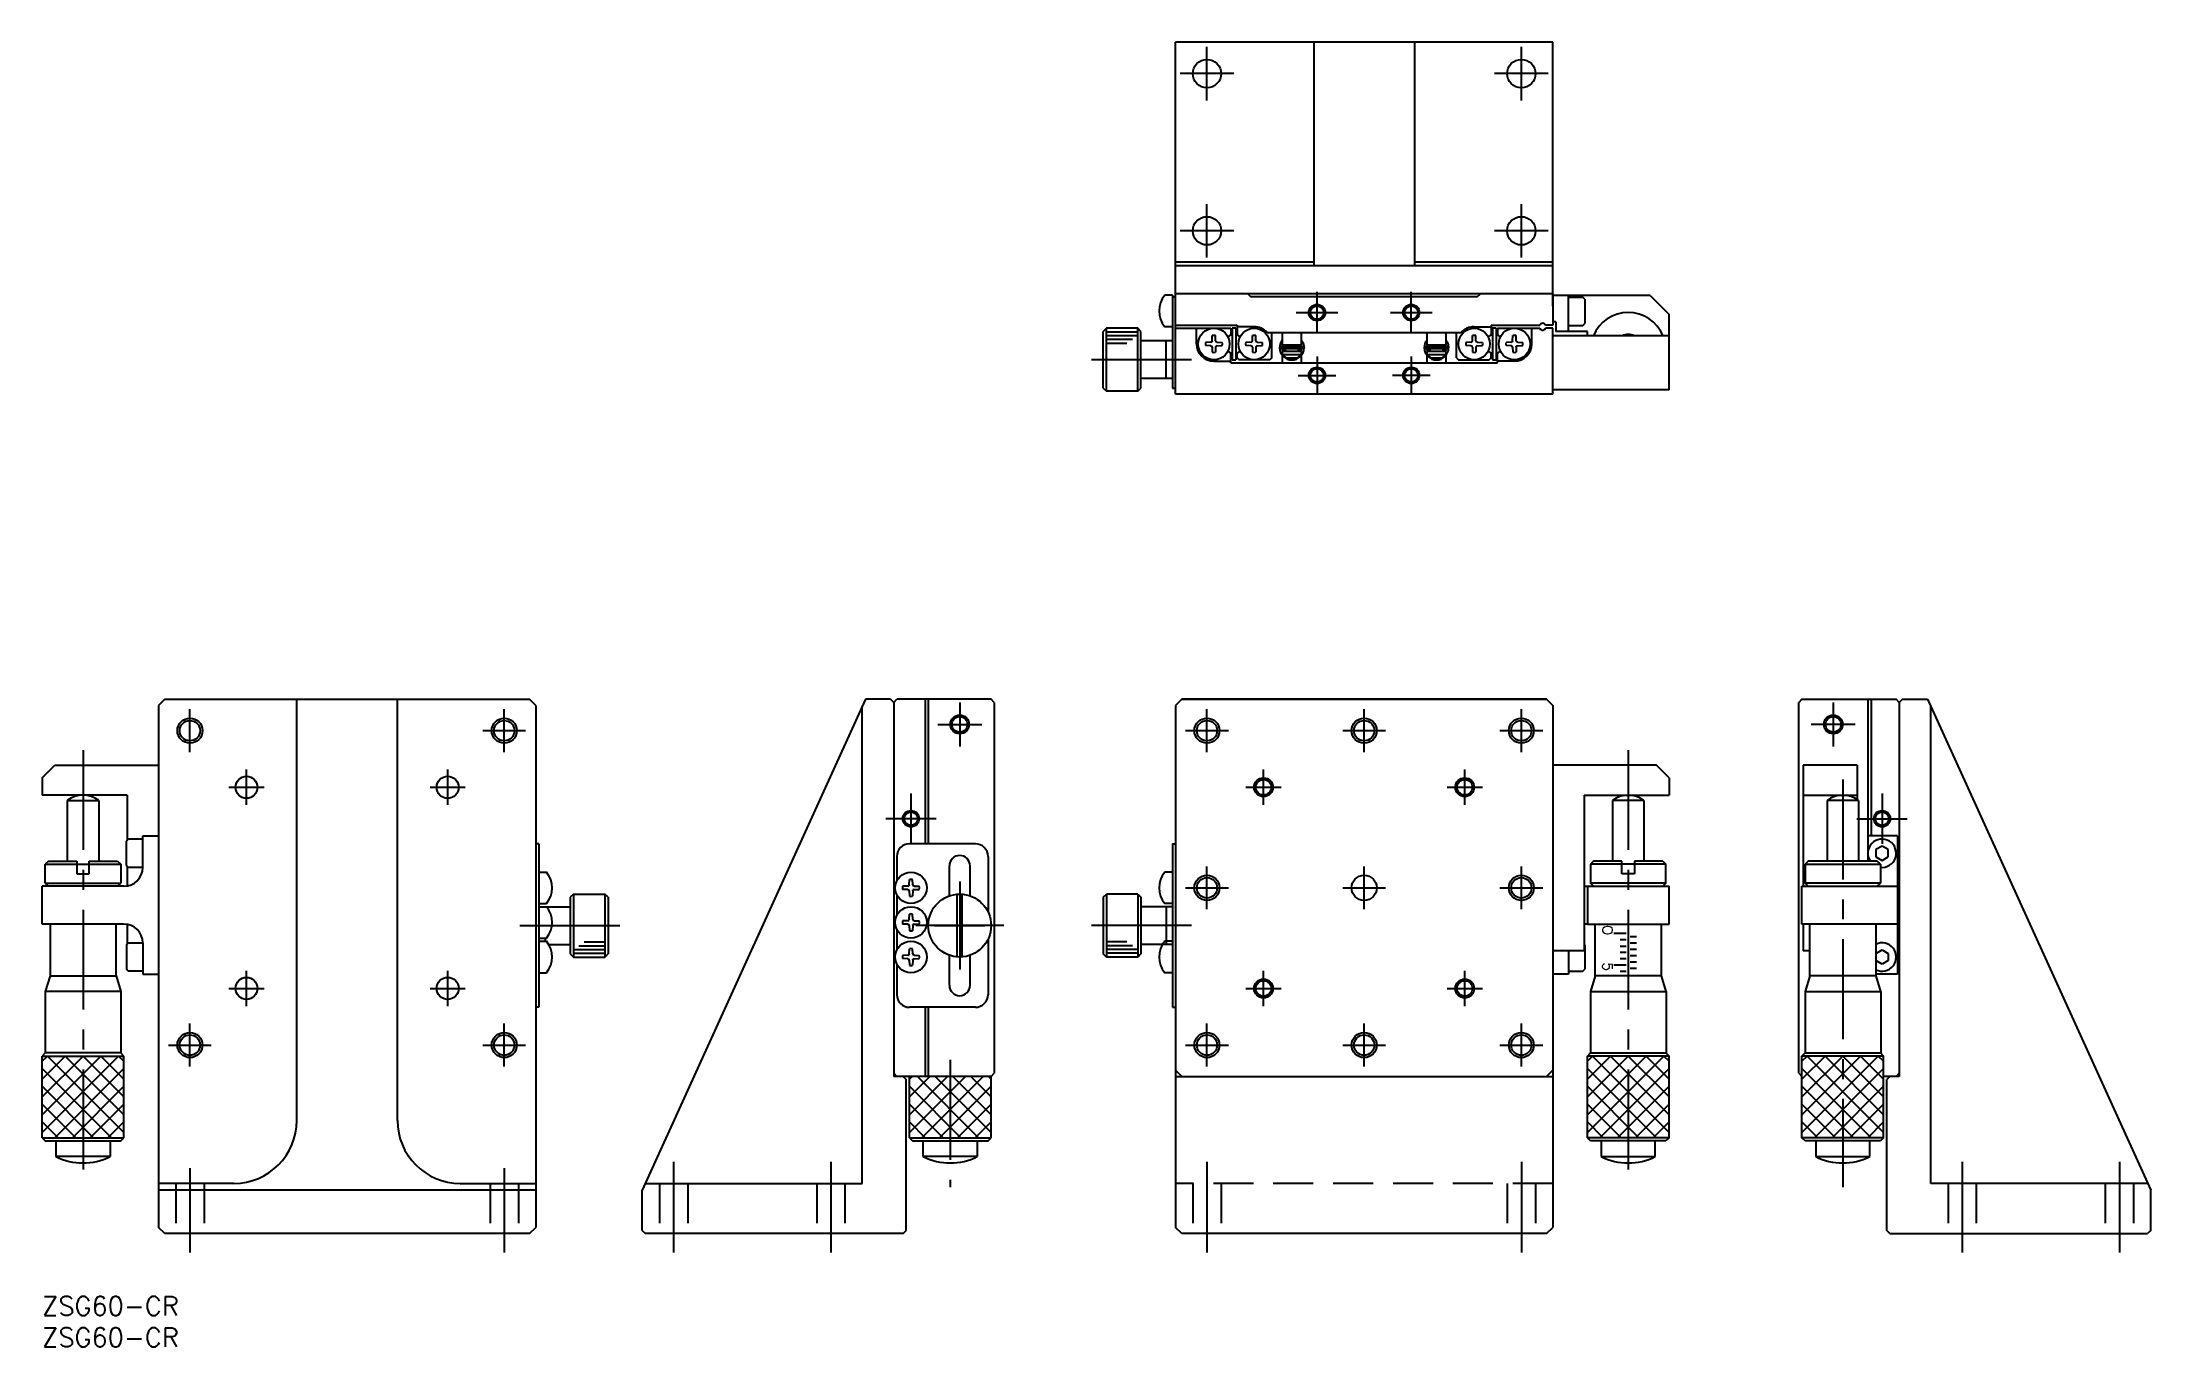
# Model space of a CAD drawing. Extents: x 0 to 335, y -8 to 200.
import ezdxf

# ---------------------------------------------------------------- set-up
doc = ezdxf.new("R2010")
doc.units = 0
doc.header["$LTSCALE"] = 0.5
doc.linetypes.add('CENTER', pattern=[50.8, 31.75, -6.35, 6.35, -6.35])
doc.linetypes.add('DASHED', pattern=[19.05, 12.7, -6.35])
for name, color, linetype in [('MSM_CENTER', 1, 'CENTER'), ('MSM_CONTINUOUS', 7, 'CONTINUOUS'), ('MSM_DASHED', 4, 'DASHED'), ('MSM_NARROW', 5, 'CONTINUOUS'), ('MSM_PART_NUMBER', 7, 'CONTINUOUS')]:
    doc.layers.add(name, color=color, linetype=linetype)
doc.styles.get("Standard").update_dxf_attribs({"font": 'txt.shx', "height": 3, "bigfont": 'bigfont.shx'})

# ---------------------------------------------------------------- blocks, each defined once
blk = doc.blocks.new('*U2')
at = {"layer": 'MSM_PART_NUMBER'}
blk.add_text('ZSG60-CR', height=3, dxfattribs=at).set_placement((0, -3))
blk = doc.blocks.new('*U3')
at = {"layer": 'MSM_PART_NUMBER'}
blk.add_text('ZSG60-CR', height=3, dxfattribs=at).set_placement((0, -8))

msp = doc.modelspace()

# ---------------------------------------------------------------- linework, layer by layer
at = {"layer": 'MSM_CENTER'}
for p, q in [((185.27, 190.25), (185.27, 198.75)), ((235.27, 190.25), (235.27, 198.75)), ((189.52, 194.5), (181.02, 194.5)), ((239.52, 194.5), (231.02, 194.5)), ((185.27, 165.25), (185.27, 173.75)), ((235.27, 165.25), (235.27, 173.75)), ((189.52, 169.5), (181.02, 169.5)), ((239.52, 169.5), (231.02, 169.5)), ((202.77, 153.2), (202.77, 159.8)), ((217.77, 153.2), (217.77, 159.8)), ((199.47, 156.5), (206.07, 156.5)), ((214.47, 156.5), (221.07, 156.5)), ((182.79, 149), (164.9, 149)), ((202.77, 149.5), (202.77, 143.5)), ((217.77, 149.5), (217.77, 143.5)), ((199.77, 146.5), (205.77, 146.5)), ((220.77, 146.5), (214.77, 146.5)), ((145.94, 94.5), (145.94, 87.5)), ((284.89, 94.5), (284.89, 87.5)), ((23.5, 86.6), (23.5, 93.4)), ((73.5, 86.6), (73.5, 93.4)), ((142.44, 91), (149.44, 91)), ((185.27, 86.6), (185.27, 93.4)), ((210.27, 86.6), (210.27, 93.4)), ((235.27, 86.6), (235.27, 93.4)), ((288.39, 91), (281.39, 91)), ((70.1, 90), (76.9, 90)), ((181.87, 90), (188.67, 90)), ((206.87, 90), (213.67, 90)), ((231.87, 90), (238.67, 90)), ((6.5, 86.9), (6.5, 17.42)), ((252.27, 86.9), (252.27, 17.42)), ((29.7, 81), (35.3, 81)), ((32.5, 78.2), (32.5, 83.8)), ((61.7, 81), (67.3, 81)), ((64.5, 78.2), (64.5, 83.8)), ((191.47, 81), (197.07, 81)), ((194.27, 78.2), (194.27, 83.8)), ((223.47, 81), (229.07, 81)), ((226.27, 78.2), (226.27, 83.8)), ((286.39, 82.22), (286.39, 17.42)), ((138.19, 80), (138.19, 72)), ((292.64, 80), (292.64, 72)), ((142.19, 76), (134.19, 76)), ((142.19, 76), (134.19, 76)), ((288.64, 76), (296.64, 76)), ((185.27, 61.6), (185.27, 68.4)), ((210.27, 61.6), (210.27, 68.4)), ((235.27, 61.6), (235.27, 68.4)), ((145.94, 66), (145.94, 52)), ((181.87, 65), (188.67, 65)), ((206.87, 65), (213.67, 65)), ((231.87, 65), (238.67, 65)), ((75.98, 59), (93.87, 59)), ((152.94, 59), (138.94, 59)), ((141.94, 59), (149.94, 59)), ((182.79, 59), (164.9, 59)), ((32.5, 46.2), (32.5, 51.8)), ((64.5, 46.2), (64.5, 51.8)), ((194.27, 46.2), (194.27, 51.8)), ((226.27, 46.2), (226.27, 51.8)), ((29.7, 49), (35.3, 49)), ((61.7, 49), (67.3, 49)), ((191.47, 49), (197.07, 49)), ((223.47, 49), (229.07, 49)), ((23.5, 36.6), (23.5, 43.4)), ((73.5, 36.6), (73.5, 43.4)), ((185.27, 36.6), (185.27, 43.4)), ((210.27, 36.6), (210.27, 43.4)), ((235.27, 36.6), (235.27, 43.4)), ((20.1, 40), (26.9, 40)), ((70.1, 40), (76.9, 40)), ((144.44, 37.63), (144.44, 17.42)), ((181.87, 40), (188.67, 40)), ((206.87, 40), (213.67, 40)), ((231.87, 40), (238.67, 40)), ((23.5, 20.39), (23.5, 7)), ((73.5, 20.39), (73.5, 7)), ((100.44, 21.4), (100.44, 7)), ((125.44, 21.4), (125.44, 7)), ((185.27, 21.4), (185.27, 7)), ((235.27, 21.4), (235.27, 7)), ((305.39, 21.4), (305.39, 7)), ((330.39, 21.4), (330.39, 7))]:
    msp.add_line(p, q, dxfattribs=at)
at = {"layer": 'MSM_CONTINUOUS'}
for p, q in [((180.27, 143.5), (180.27, 199.5)), ((240.27, 199.5), (180.27, 199.5)), ((202.27, 199.5), (202.27, 164)), ((218.27, 199.5), (218.27, 164)), ((240.27, 157.5), (240.27, 199.5)), ((202.27, 164.5), (180.27, 164.5)), ((240.27, 164.5), (218.27, 164.5)), ((180.27, 164), (240.27, 164)), ((179.77, 159.25), (178.55, 159.25)), ((179.77, 159.25), (179.77, 144.5)), ((179.77, 159), (180.27, 159)), ((240.27, 159.5), (180.27, 159.5)), ((191.77, 159.5), (192.27, 159)), ((228.27, 159), (192.27, 159)), ((228.27, 159), (228.77, 159.5)), ((240.27, 159.5), (240.27, 154.5)), ((255.77, 159.2), (240.27, 159.2)), ((242.77, 153.5), (242.77, 159.2)), ((242.77, 158.95), (245.07, 158.95)), ((245.37, 158.65), (245.07, 158.95)), ((245.37, 158.65), (245.37, 154.75)), ((255.77, 159.2), (258.77, 156.2)), ((180.27, 154.5), (190.07, 154.5)), ((190.07, 154.5), (190.07, 152.92)), ((230.47, 154.5), (230.47, 152.92)), ((230.47, 154.5), (238.21, 154.5)), ((240.27, 154.5), (239.13, 154.5)), ((240.77, 155), (240.27, 155)), ((240.77, 155), (240.77, 153.5)), ((242.77, 154.45), (245.07, 154.45)), ((245.07, 154.45), (245.37, 154.75)), ((258.77, 144.2), (258.77, 156.2)), ((169.27, 154), (168.77, 153.5)), ((168.77, 144.5), (168.77, 153.5)), ((169.27, 144), (169.27, 154)), ((174.27, 154), (169.27, 154)), ((174.27, 144), (174.27, 154)), ((174.77, 153.5), (174.27, 154)), ((174.77, 144.5), (174.77, 153.5)), ((179.77, 152), (174.77, 152)), ((179.77, 154.25), (178.55, 154.25)), ((178.77, 146), (178.77, 152)), ((180.27, 154), (189.07, 154)), ((183.62, 151.5), (183.62, 154)), ((185.89, 151.78), (185.04, 151.76)), ((185.89, 151.23), (185.04, 151.24)), ((185.89, 151.78), (186.02, 151.84)), ((185.89, 151.23), (186.02, 151.17)), ((186.09, 152), (186.02, 151.84)), ((186.09, 151), (186.02, 151.17)), ((186.09, 152), (186.11, 152.83)), ((186.09, 151), (186.11, 150.18)), ((186.64, 152), (186.63, 152.83)), ((186.64, 151), (186.63, 150.18)), ((186.64, 152), (186.72, 151.84)), ((186.64, 151), (186.72, 151.17)), ((186.85, 151.78), (186.72, 151.84)), ((186.85, 151.23), (186.72, 151.17)), ((186.85, 151.78), (187.69, 151.76)), ((186.85, 151.23), (187.69, 151.24)), ((189.07, 154), (189.07, 152.92)), ((189.87, 154), (189.27, 154)), ((189.27, 154), (189.27, 149)), ((189.87, 154), (189.87, 149)), ((192.77, 154.25), (190.07, 154.25)), ((192.29, 151.78), (191.44, 151.76)), ((192.29, 151.23), (191.44, 151.24)), ((192.29, 151.78), (192.42, 151.84)), ((192.29, 151.23), (192.42, 151.17)), ((192.49, 152), (192.42, 151.84)), ((192.49, 151), (192.42, 151.17)), ((192.49, 152), (192.51, 152.83)), ((192.49, 151), (192.51, 150.18)), ((193.04, 152), (193.03, 152.83)), ((193.04, 151), (193.03, 150.18)), ((193.04, 152), (193.12, 151.84)), ((193.04, 151), (193.12, 151.17)), ((193.25, 151.78), (193.12, 151.84)), ((193.25, 151.23), (193.12, 151.17)), ((193.25, 151.78), (194.09, 151.76)), ((193.25, 151.23), (194.09, 151.24)), ((225.69, 153.3), (194.85, 153.3)), ((195.57, 149.3), (195.57, 153.3)), ((196.96, 151.63), (196.99, 151.7)), ((196.96, 151.61), (196.96, 151.63)), ((196.98, 151.67), (196.98, 151.67)), ((196.98, 151.67), (196.98, 151.67)), ((196.98, 151.67), (196.98, 151.67)), ((196.98, 151.66), (196.98, 151.67)), ((197.02, 151.1), (200.52, 151.1)), ((197.27, 151.32), (197.22, 151.1)), ((197.27, 151.3), (197.27, 153.3)), ((200.27, 151.3), (197.27, 151.3)), ((197.33, 151.3), (197.33, 151.29)), ((197.33, 151.29), (197.34, 151.28)), ((197.34, 151.28), (197.35, 151.27)), ((197.35, 151.27), (197.35, 151.25)), ((197.35, 151.25), (197.36, 151.24)), ((197.36, 151.24), (197.37, 151.23)), ((197.37, 151.23), (197.38, 151.22)), ((197.38, 151.22), (197.39, 151.2)), ((197.39, 151.2), (197.4, 151.19)), ((197.4, 151.19), (197.41, 151.18)), ((197.41, 151.18), (197.42, 151.17)), ((197.42, 151.17), (197.43, 151.16)), ((197.43, 151.16), (197.44, 151.15)), ((197.44, 151.15), (197.46, 151.15)), ((197.46, 151.15), (197.47, 151.14)), ((197.47, 151.14), (197.48, 151.13)), ((197.48, 151.13), (197.5, 151.12)), ((197.5, 151.12), (197.51, 151.12)), ((197.51, 151.12), (197.52, 151.11)), ((197.52, 151.11), (197.54, 151.11)), ((197.54, 151.11), (197.55, 151.11)), ((197.55, 151.11), (197.57, 151.1)), ((197.57, 151.1), (197.58, 151.1)), ((197.58, 151.1), (197.6, 151.1)), ((197.6, 151.1), (197.61, 151.1)), ((197.61, 151.1), (197.62, 151.1)), ((197.77, 151.1), (197.77, 151.3)), ((199.77, 151.3), (199.77, 151.1)), ((199.92, 151.1), (199.93, 151.1)), ((199.93, 151.1), (199.95, 151.1)), ((199.95, 151.1), (199.96, 151.1)), ((199.96, 151.1), (199.98, 151.1)), ((199.98, 151.1), (199.99, 151.11)), ((199.99, 151.11), (200, 151.11)), ((200, 151.11), (200.02, 151.12)), ((200.02, 151.12), (200.03, 151.12)), ((200.03, 151.12), (200.05, 151.13)), ((200.05, 151.13), (200.06, 151.13)), ((200.06, 151.13), (200.07, 151.14)), ((200.07, 151.14), (200.09, 151.15)), ((200.09, 151.15), (200.1, 151.16)), ((200.1, 151.16), (200.11, 151.17)), ((200.11, 151.17), (200.12, 151.18)), ((200.12, 151.18), (200.13, 151.19)), ((200.13, 151.19), (200.14, 151.2)), ((200.14, 151.2), (200.15, 151.21)), ((200.15, 151.21), (200.16, 151.22)), ((200.16, 151.22), (200.17, 151.23)), ((200.17, 151.23), (200.18, 151.25)), ((200.18, 151.25), (200.19, 151.26)), ((200.19, 151.27), (200.2, 151.29)), ((200.19, 151.26), (200.19, 151.27)), ((200.2, 151.29), (200.2, 151.3)), ((200.2, 151.3), (200.21, 151.3)), ((200.27, 153.3), (200.27, 151.3)), ((200.27, 152.14), (200.56, 151.67)), ((200.55, 151.68), (200.27, 151.58)), ((200.28, 151.57), (200.27, 151.57)), ((200.29, 151.58), (200.28, 151.57)), ((200.3, 151.59), (200.29, 151.58)), ((200.32, 151.59), (200.3, 151.59)), ((200.33, 151.6), (200.32, 151.59)), ((200.35, 151.61), (200.33, 151.6)), ((200.36, 151.61), (200.35, 151.61)), ((200.37, 151.62), (200.36, 151.61)), ((200.39, 151.62), (200.37, 151.62)), ((200.4, 151.63), (200.39, 151.62)), ((200.42, 151.64), (200.4, 151.63)), ((200.43, 151.64), (200.42, 151.64)), ((200.44, 151.65), (200.43, 151.64)), ((200.46, 151.65), (200.44, 151.65)), ((200.47, 151.65), (200.46, 151.65)), ((200.48, 151.66), (200.47, 151.65)), ((200.49, 151.66), (200.48, 151.66)), ((200.5, 151.66), (200.49, 151.66)), ((200.51, 151.67), (200.5, 151.66)), ((200.52, 151.67), (200.51, 151.67)), ((200.53, 151.67), (200.52, 151.67)), ((200.54, 151.67), (200.53, 151.67)), ((200.54, 151.7), (200.55, 151.68)), ((200.55, 151.67), (200.54, 151.67)), ((200.54, 151.67), (200.54, 151.67)), ((200.55, 151.1), (200.54, 151.1)), ((200.56, 151.67), (200.55, 151.67)), ((200.55, 151.67), (200.55, 151.67)), ((200.55, 151.67), (200.55, 151.67)), ((200.56, 151.14), (200.55, 151.1)), ((200.56, 151.67), (200.56, 151.67)), ((200.56, 151.67), (200.57, 151.64)), ((200.57, 151.17), (200.56, 151.14)), ((200.57, 151.64), (200.58, 151.61)), ((200.58, 151.2), (200.57, 151.17)), ((200.58, 151.62), (200.71, 150.93)), ((200.58, 151.61), (200.59, 151.57)), ((200.59, 151.23), (200.58, 151.2)), ((200.59, 151.57), (200.6, 151.54)), ((200.6, 151.27), (200.59, 151.23)), ((200.6, 151.54), (200.6, 151.51)), ((200.6, 151.51), (200.61, 151.47)), ((200.61, 151.33), (200.6, 151.3)), ((200.6, 151.3), (200.6, 151.27)), ((200.61, 151.47), (200.61, 151.44)), ((200.61, 151.44), (200.61, 151.4)), ((200.61, 151.4), (200.61, 151.37)), ((200.61, 151.37), (200.61, 151.33)), ((219.96, 151.63), (219.99, 151.69)), ((219.96, 151.61), (219.96, 151.63)), ((219.98, 151.67), (219.98, 151.67)), ((219.98, 151.67), (219.98, 151.67)), ((219.98, 151.67), (219.98, 151.67)), ((219.98, 151.66), (219.98, 151.67)), ((220.02, 151.1), (223.52, 151.1)), ((220.27, 151.32), (220.22, 151.1)), ((220.27, 151.3), (220.27, 153.3)), ((223.27, 151.3), (220.27, 151.3)), ((220.33, 151.3), (220.33, 151.29)), ((220.33, 151.29), (220.34, 151.28)), ((220.34, 151.28), (220.35, 151.27)), ((220.35, 151.27), (220.35, 151.25)), ((220.35, 151.25), (220.36, 151.24)), ((220.36, 151.24), (220.37, 151.23)), ((220.37, 151.23), (220.38, 151.22)), ((220.38, 151.22), (220.39, 151.2)), ((220.39, 151.2), (220.4, 151.19)), ((220.4, 151.19), (220.41, 151.18)), ((220.41, 151.18), (220.42, 151.17)), ((220.42, 151.17), (220.43, 151.16)), ((220.43, 151.16), (220.44, 151.15)), ((220.44, 151.15), (220.46, 151.15)), ((220.46, 151.15), (220.47, 151.14)), ((220.47, 151.14), (220.48, 151.13)), ((220.48, 151.13), (220.5, 151.12)), ((220.5, 151.12), (220.51, 151.12)), ((220.51, 151.12), (220.52, 151.11)), ((220.52, 151.11), (220.54, 151.11)), ((220.54, 151.11), (220.55, 151.11)), ((220.55, 151.11), (220.57, 151.1)), ((220.57, 151.1), (220.58, 151.1)), ((220.58, 151.1), (220.6, 151.1)), ((220.6, 151.1), (220.61, 151.1)), ((220.61, 151.1), (220.62, 151.1)), ((220.77, 151.1), (220.77, 151.3)), ((222.77, 151.3), (222.77, 151.1)), ((222.92, 151.1), (222.93, 151.1)), ((222.93, 151.1), (222.95, 151.1)), ((222.95, 151.1), (222.96, 151.1)), ((222.96, 151.1), (222.98, 151.1)), ((222.98, 151.1), (222.99, 151.11)), ((222.99, 151.11), (223, 151.11)), ((223, 151.11), (223.02, 151.12)), ((223.02, 151.12), (223.03, 151.12)), ((223.03, 151.12), (223.05, 151.13)), ((223.05, 151.13), (223.06, 151.13)), ((223.06, 151.13), (223.07, 151.14)), ((223.07, 151.14), (223.09, 151.15)), ((223.09, 151.15), (223.1, 151.16)), ((223.1, 151.16), (223.11, 151.17)), ((223.11, 151.17), (223.12, 151.18)), ((223.12, 151.18), (223.13, 151.19)), ((223.13, 151.19), (223.14, 151.2)), ((223.14, 151.2), (223.15, 151.21)), ((223.15, 151.21), (223.16, 151.22)), ((223.16, 151.22), (223.17, 151.23)), ((223.17, 151.23), (223.18, 151.25)), ((223.18, 151.25), (223.19, 151.26)), ((223.19, 151.27), (223.2, 151.29)), ((223.19, 151.26), (223.19, 151.27)), ((223.2, 151.29), (223.2, 151.3)), ((223.2, 151.3), (223.21, 151.3)), ((223.27, 153.3), (223.27, 151.3)), ((223.27, 152.14), (223.56, 151.67)), ((223.55, 151.68), (223.27, 151.58)), ((223.28, 151.57), (223.27, 151.57)), ((223.29, 151.58), (223.28, 151.57)), ((223.3, 151.59), (223.29, 151.58)), ((223.32, 151.59), (223.3, 151.59)), ((223.33, 151.6), (223.32, 151.59)), ((223.35, 151.61), (223.33, 151.6)), ((223.36, 151.61), (223.35, 151.61)), ((223.37, 151.62), (223.36, 151.61)), ((223.39, 151.62), (223.37, 151.62)), ((223.4, 151.63), (223.39, 151.62)), ((223.42, 151.64), (223.4, 151.63)), ((223.43, 151.64), (223.42, 151.64)), ((223.44, 151.65), (223.43, 151.64)), ((223.46, 151.65), (223.44, 151.65)), ((223.47, 151.65), (223.46, 151.65)), ((223.48, 151.66), (223.47, 151.65)), ((223.49, 151.66), (223.48, 151.66)), ((223.5, 151.66), (223.49, 151.66)), ((223.51, 151.67), (223.5, 151.66)), ((223.52, 151.67), (223.51, 151.67)), ((223.53, 151.67), (223.52, 151.67)), ((223.54, 151.67), (223.53, 151.67)), ((223.55, 151.67), (223.54, 151.67)), ((223.54, 151.67), (223.54, 151.67)), ((223.55, 151.1), (223.54, 151.1)), ((223.55, 151.68), (223.55, 151.68)), ((223.56, 151.67), (223.55, 151.67)), ((223.55, 151.67), (223.55, 151.67)), ((223.55, 151.67), (223.55, 151.67)), ((223.56, 151.14), (223.55, 151.1)), ((223.56, 151.67), (223.56, 151.67)), ((223.56, 151.67), (223.57, 151.64)), ((223.57, 151.17), (223.56, 151.14)), ((223.57, 151.64), (223.58, 151.61)), ((223.58, 151.2), (223.57, 151.17)), ((223.58, 151.62), (223.71, 150.93)), ((223.58, 151.61), (223.59, 151.57)), ((223.59, 151.23), (223.58, 151.2)), ((223.59, 151.57), (223.6, 151.54)), ((223.6, 151.27), (223.59, 151.23)), ((223.6, 151.54), (223.6, 151.51)), ((223.6, 151.51), (223.61, 151.47)), ((223.61, 151.33), (223.6, 151.3)), ((223.6, 151.3), (223.6, 151.27)), ((223.61, 151.47), (223.61, 151.44)), ((223.61, 151.44), (223.61, 151.4)), ((223.61, 151.4), (223.61, 151.37)), ((223.61, 151.37), (223.61, 151.33)), ((224.97, 149.3), (224.97, 153.3)), ((227.29, 151.78), (226.44, 151.76)), ((227.29, 151.23), (226.44, 151.24)), ((227.29, 151.78), (227.42, 151.84)), ((227.29, 151.23), (227.42, 151.17)), ((227.49, 152), (227.42, 151.84)), ((227.49, 151), (227.42, 151.17)), ((227.49, 152), (227.51, 152.83)), ((227.49, 151), (227.51, 150.18)), ((227.77, 154.25), (230.47, 154.25)), ((228.04, 152), (228.03, 152.83)), ((228.04, 151), (228.03, 150.18)), ((228.04, 152), (228.12, 151.84)), ((228.04, 151), (228.12, 151.17)), ((228.25, 151.78), (228.12, 151.84)), ((228.25, 151.23), (228.12, 151.17)), ((228.25, 151.78), (229.09, 151.76)), ((228.25, 151.23), (229.09, 151.24)), ((231.27, 154), (230.67, 154)), ((230.67, 154), (230.67, 149)), ((231.27, 154), (231.27, 149)), ((231.47, 154), (231.47, 152.92)), ((231.47, 154), (238.21, 154)), ((233.69, 151.78), (232.84, 151.76)), ((233.69, 151.23), (232.84, 151.24)), ((233.69, 151.78), (233.82, 151.84)), ((233.69, 151.23), (233.82, 151.17)), ((233.89, 152), (233.82, 151.84)), ((233.89, 151), (233.82, 151.17)), ((233.89, 152), (233.91, 152.83)), ((233.89, 151), (233.91, 150.18)), ((234.44, 152), (234.43, 152.83)), ((234.44, 151), (234.43, 150.18)), ((234.44, 152), (234.52, 151.84)), ((234.44, 151), (234.52, 151.17)), ((234.65, 151.78), (234.52, 151.84)), ((234.65, 151.23), (234.52, 151.17)), ((234.65, 151.78), (235.49, 151.76)), ((234.65, 151.23), (235.49, 151.24)), ((236.92, 151.5), (236.92, 154)), ((240.27, 154), (239.13, 154)), ((240.27, 143.5), (240.27, 154)), ((258.77, 152.8), (240.27, 152.8)), ((245.77, 153.5), (240.77, 153.5)), ((245.77, 152.8), (245.77, 153.5)), ((186.37, 148.75), (189.07, 148.75)), ((189.07, 148.5), (189.07, 150.09)), ((189.07, 148.5), (231.47, 148.5)), ((189.27, 149), (189.87, 149)), ((190.07, 149.3), (190.07, 150.09)), ((190.07, 149.3), (190.37, 149)), ((195.27, 149), (190.37, 149)), ((195.57, 149.3), (195.27, 149)), ((200.52, 150.71), (197.02, 150.71)), ((197.22, 150.71), (197.33, 150.3)), ((197.27, 150.5), (197.77, 150.5)), ((197.27, 150.49), (197.27, 150.5)), ((197.27, 149.8), (197.27, 150.3)), ((200.27, 150.3), (197.27, 150.3)), ((200.27, 149.8), (197.27, 149.8)), ((197.27, 148.5), (197.27, 149.67)), ((197.33, 149.8), (197.85, 149.3)), ((197.77, 150.3), (197.77, 150.71)), ((197.85, 149.3), (199.69, 149.3)), ((199.69, 149.3), (200.22, 149.8)), ((199.77, 150.71), (199.77, 150.3)), ((199.77, 150.5), (200.27, 150.5)), ((200.2, 150.3), (200.31, 150.71)), ((200.27, 150.5), (200.27, 150.49)), ((200.27, 150.3), (200.27, 149.8)), ((200.27, 149.67), (200.27, 148.5)), ((223.52, 150.71), (220.02, 150.71)), ((220.22, 150.71), (220.33, 150.3)), ((220.27, 150.5), (220.77, 150.5)), ((220.27, 150.49), (220.27, 150.5)), ((220.27, 149.8), (220.27, 150.3)), ((223.27, 150.3), (220.27, 150.3)), ((223.27, 149.8), (220.27, 149.8)), ((220.27, 148.5), (220.27, 149.67)), ((220.33, 149.8), (220.85, 149.3)), ((220.77, 150.3), (220.77, 150.71)), ((220.85, 149.3), (222.69, 149.3)), ((222.69, 149.3), (223.22, 149.8)), ((222.77, 150.71), (222.77, 150.3)), ((222.77, 150.5), (223.27, 150.5)), ((223.2, 150.3), (223.31, 150.71)), ((223.27, 150.5), (223.27, 150.49)), ((223.27, 150.3), (223.27, 149.8)), ((223.27, 149.67), (223.27, 148.5)), ((224.97, 149.3), (225.27, 149)), ((225.27, 149), (230.17, 149)), ((230.47, 149.3), (230.17, 149)), ((230.47, 149.3), (230.47, 150.09)), ((230.67, 149), (231.27, 149)), ((231.47, 148.5), (231.47, 150.09)), ((234.17, 148.75), (231.47, 148.75)), ((168.77, 144.5), (169.27, 144)), ((174.27, 144), (174.77, 144.5)), ((179.77, 146), (174.77, 146)), ((179.77, 144.5), (180.27, 144.5)), ((174.27, 144), (169.27, 144)), ((240.27, 143.5), (180.27, 143.5)), ((258.77, 144.2), (240.27, 144.2)), ((19.5, 95), (18.5, 94)), ((18.5, 94), (18.5, 11)), ((19.5, 95), (77.5, 95)), ((40.5, 28), (40.5, 95)), ((56.5, 28), (56.5, 95)), ((78.5, 94), (77.5, 95)), ((78.5, 94), (78.5, 11)), ((130.94, 95), (95.44, 16.9)), ((134.94, 95), (130.94, 95)), ((134.94, 95), (135.44, 94.5)), ((135.44, 94.5), (135.94, 95)), ((135.44, 94.5), (135.44, 35)), ((150.94, 95), (135.94, 95)), ((140.44, 95), (140.44, 72)), ((140.94, 95), (140.94, 72)), ((151.44, 94.5), (150.94, 95)), ((151.44, 94.5), (151.44, 35.5)), ((181.27, 95), (180.27, 94)), ((181.27, 95), (180.27, 94)), ((180.27, 94), (180.27, 36)), ((180.27, 94), (180.27, 11)), ((239.27, 95), (181.27, 95)), ((181.27, 95), (239.27, 95)), ((239.27, 95), (240.27, 94)), ((240.27, 94), (239.27, 95)), ((240.27, 94), (240.27, 11)), ((279.89, 95), (279.39, 94.5)), ((279.39, 35.5), (279.39, 94.5)), ((279.89, 95), (294.89, 95)), ((290.39, 95), (290.39, 69.25)), ((290.89, 95), (290.89, 73.25)), ((295.39, 94.5), (294.89, 95)), ((295.39, 94.5), (294.89, 95)), ((295.89, 95), (295.39, 94.5)), ((295.39, 94.5), (295.39, 35)), ((295.89, 95), (299.89, 95)), ((299.89, 95), (335.39, 16.9)), ((130.44, 18), (130.44, 93.9)), ((300.39, 18), (300.39, 93.9)), ((0, 82.5), (2, 84.5)), ((2, 84.5), (18.5, 84.5)), ((256.77, 84.5), (240.27, 84.5)), ((258.77, 82.5), (256.77, 84.5)), ((280.09, 84.5), (280.09, 65.25)), ((288.69, 84.5), (280.09, 84.5)), ((288.69, 84.5), (288.69, 79.02)), ((0, 82.5), (0, 79.75)), ((258.77, 82.5), (258.77, 79.75)), ((13.5, 79.75), (0, 79.75)), ((4, 78.87), (9, 78.87)), ((4, 78.87), (4, 69.25)), ((9, 78.87), (9, 69.25)), ((13.5, 79.75), (13.5, 72.55)), ((245.27, 79.75), (245.27, 55)), ((245.27, 79.75), (258.77, 79.75)), ((254.77, 78.87), (249.77, 78.87)), ((249.77, 78.87), (249.77, 69.25)), ((254.77, 78.87), (254.77, 69.25)), ((280.09, 79.75), (288.69, 79.75)), ((288.89, 78.87), (283.89, 78.87)), ((283.89, 78.87), (283.89, 69.25)), ((288.89, 78.87), (288.89, 69.25)), ((13.7, 72.75), (13.4, 72.45)), ((13.4, 68.55), (13.4, 72.45)), ((16, 72.75), (13.7, 72.75)), ((16, 68.25), (16, 73.25)), ((16, 73.25), (18.5, 73.25)), ((79, 72), (78.5, 72)), ((79, 72), (79, 46)), ((148.44, 72), (137.94, 72)), ((179.77, 72), (179.77, 46)), ((179.77, 72), (180.27, 72)), ((295.09, 73.25), (290.39, 73.25)), ((292.64, 71.65), (291.64, 71.08)), ((291.64, 71.08), (291.64, 69.92)), ((293.64, 71.08), (292.64, 71.65)), ((293.64, 69.92), (293.64, 71.08)), ((295.09, 73.25), (295.09, 51.25)), ((1, 69.25), (0.5, 68.75)), ((0.5, 68.75), (12.5, 68.75)), ((0.5, 65.75), (0.5, 68.75)), ((1, 69.25), (5.5, 69.25)), ((5.5, 69.25), (5.5, 67.25)), ((5.5, 67.25), (7.5, 67.25)), ((7.5, 69.25), (12, 69.25)), ((7.5, 67.25), (7.5, 69.25)), ((12, 69.25), (12.5, 68.75)), ((12.5, 68.75), (12.5, 65.75)), ((13.4, 68.55), (13.7, 68.25)), ((13.5, 68.45), (13.5, 65.29)), ((16, 68.25), (13.7, 68.25)), ((79, 67.5), (80.22, 67.5)), ((135.94, 70), (135.94, 66.09)), ((144.29, 63.65), (144.29, 68.5)), ((147.59, 63.79), (147.59, 68.5)), ((150.44, 70), (150.44, 61.18)), ((179.77, 67.5), (178.55, 67.5)), ((246.77, 69.25), (246.27, 68.75)), ((258.27, 68.75), (246.27, 68.75)), ((246.27, 68.75), (246.27, 65.75)), ((251.27, 69.25), (246.77, 69.25)), ((251.27, 67.25), (251.27, 69.25)), ((253.27, 67.25), (251.27, 67.25)), ((257.77, 69.25), (253.27, 69.25)), ((253.27, 69.25), (253.27, 67.25)), ((257.77, 69.25), (258.27, 68.75)), ((258.27, 65.75), (258.27, 68.75)), ((280.89, 69.25), (280.39, 68.75)), ((280.39, 68.75), (292.39, 68.75)), ((280.39, 68.75), (280.39, 65.75)), ((291.89, 69.25), (280.89, 69.25)), ((291.64, 69.92), (292.64, 69.35)), ((292.39, 68.75), (291.89, 69.25)), ((292.39, 68.75), (292.39, 65.75)), ((292.64, 69.35), (293.64, 69.92)), ((13, 65.25), (0, 65.25)), ((0, 59.25), (0, 65.25)), ((0.5, 65.75), (12.5, 65.75)), ((0.5, 65.75), (1, 65.25)), ((12, 65.25), (12.5, 65.75)), ((84.5, 64), (84, 63.5)), ((84.5, 64), (84.5, 54)), ((84.5, 64), (89.5, 64)), ((89.5, 64), (89.5, 54)), ((90, 63.5), (89.5, 64)), ((135.94, 63.91), (135.94, 60.59)), ((137.71, 65.27), (136.86, 65.26)), ((137.71, 64.73), (136.86, 64.74)), ((137.71, 65.27), (137.84, 65.33)), ((137.71, 64.73), (137.84, 64.67)), ((137.91, 65.5), (137.84, 65.33)), ((137.91, 64.5), (137.84, 64.67)), ((137.91, 65.5), (137.93, 66.32)), ((137.91, 64.5), (137.93, 63.68)), ((138.46, 65.5), (138.45, 66.32)), ((138.46, 64.5), (138.45, 63.68)), ((138.46, 65.5), (138.53, 65.33)), ((138.46, 64.5), (138.53, 64.67)), ((138.67, 65.27), (138.53, 65.33)), ((138.67, 64.73), (138.53, 64.67)), ((138.67, 65.27), (139.51, 65.26)), ((138.67, 64.73), (139.51, 64.74)), ((145.54, 54.02), (145.54, 63.98)), ((146.34, 54.02), (146.34, 63.98)), ((168.77, 63.5), (169.27, 64)), ((169.27, 64), (169.27, 54)), ((174.27, 64), (169.27, 64)), ((174.27, 64), (174.27, 54)), ((174.27, 64), (174.77, 63.5)), ((245.77, 65.25), (258.77, 65.25)), ((245.77, 65.25), (245.77, 59.25)), ((258.27, 65.75), (246.27, 65.75)), ((246.77, 65.25), (246.27, 65.75)), ((258.27, 65.75), (257.77, 65.25)), ((258.77, 59.25), (258.77, 65.25)), ((279.89, 65.25), (295.09, 65.25)), ((279.89, 59.25), (279.89, 65.25)), ((292.39, 65.75), (280.39, 65.75)), ((280.89, 65.25), (280.39, 65.75)), ((291.89, 65.25), (292.39, 65.75)), ((79, 62.5), (80.22, 62.5)), ((79, 62), (80.22, 62)), ((79, 62), (84, 62)), ((84, 63.5), (84, 54.5)), ((90, 63.5), (90, 54.5)), ((137.91, 60), (137.93, 60.82)), ((138.46, 60), (138.45, 60.82)), ((168.77, 63.5), (168.77, 54.5)), ((174.77, 63.5), (174.77, 54.5)), ((179.77, 62), (174.77, 62)), ((179.77, 62.5), (178.55, 62.5)), ((178.77, 62), (178.77, 56)), ((13, 59.25), (0, 59.25)), ((1.25, 59.25), (1.25, 51)), ((11.75, 51), (11.75, 59.25)), ((13.5, 59.21), (13.5, 56.05)), ((135.94, 58.41), (135.94, 55.09)), ((137.71, 59.77), (136.86, 59.76)), ((137.71, 59.23), (136.86, 59.24)), ((137.71, 59.77), (137.84, 59.83)), ((137.71, 59.23), (137.84, 59.17)), ((137.91, 60), (137.84, 59.83)), ((137.91, 59), (137.84, 59.17)), ((137.91, 59), (137.93, 58.18)), ((138.46, 59), (138.45, 58.18)), ((138.46, 60), (138.53, 59.83)), ((138.46, 59), (138.53, 59.17)), ((138.67, 59.77), (138.53, 59.83)), ((138.67, 59.23), (138.53, 59.17)), ((138.67, 59.77), (139.51, 59.76)), ((138.67, 59.23), (139.51, 59.24)), ((245.77, 59.25), (258.77, 59.25)), ((247.02, 51), (247.02, 59.25)), ((251.97, 57.75), (249.97, 57.75)), ((252.27, 59.25), (252.27, 51.25)), ((252.57, 57.25), (253.57, 57.25)), ((257.52, 59.25), (257.52, 51)), ((295.09, 59.25), (279.89, 59.25)), ((280.09, 59.25), (280.09, 55)), ((281.14, 51), (281.14, 59.25)), ((291.64, 59.25), (291.64, 51)), ((13.7, 56.25), (13.4, 55.95)), ((13.4, 55.95), (13.4, 52.05)), ((13.7, 56.25), (16, 56.25)), ((16, 56.25), (16, 51.25)), ((79, 57), (80.22, 57)), ((79, 56.5), (80.22, 56.5)), ((80, 57), (80, 56.5)), ((80.56, 56), (84, 56)), ((84, 54.5), (84.5, 54)), ((84.5, 54), (89.5, 54)), ((89.5, 54), (90, 54.5)), ((137.71, 54.27), (136.86, 54.26)), ((137.71, 53.73), (136.86, 53.74)), ((137.71, 54.27), (137.84, 54.33)), ((137.71, 53.73), (137.84, 53.67)), ((137.91, 54.5), (137.84, 54.33)), ((137.91, 53.5), (137.84, 53.67)), ((137.91, 54.5), (137.93, 55.32)), ((138.46, 54.5), (138.45, 55.32)), ((138.46, 54.5), (138.53, 54.33)), ((138.46, 53.5), (138.53, 53.67)), ((138.67, 54.27), (138.53, 54.33)), ((138.67, 53.73), (138.53, 53.67)), ((138.67, 54.27), (139.51, 54.26)), ((138.67, 53.73), (139.51, 53.74)), ((144.29, 49.5), (144.29, 54.35)), ((147.59, 49.5), (147.59, 54.21)), ((150.44, 56.82), (150.44, 48)), ((169.27, 54), (168.77, 54.5)), ((174.27, 54), (169.27, 54)), ((174.77, 54.5), (174.27, 54)), ((179.77, 56), (174.77, 56)), ((179.77, 56.5), (178.55, 56.5)), ((245.27, 55), (240.27, 55)), ((242.77, 55), (242.77, 51.25)), ((245.37, 55.95), (245.27, 56.05)), ((245.37, 55.95), (245.37, 52.05)), ((251.97, 56.75), (250.97, 56.75)), ((250.97, 55.75), (251.97, 55.75)), ((250.97, 54.75), (251.97, 54.75)), ((250.97, 53.75), (251.97, 53.75)), ((252.57, 56.25), (253.57, 56.25)), ((252.57, 55.25), (253.57, 55.25)), ((252.57, 54.25), (253.57, 54.25)), ((281.14, 55), (280.09, 55)), ((291.64, 54.58), (292.64, 55.15)), ((292.64, 55.15), (293.64, 54.58)), ((293.64, 54.58), (293.64, 53.42)), ((1.25, 51), (0.5, 48.5)), ((1.25, 51), (11.75, 51)), ((11.75, 51), (12.5, 48.5)), ((13.7, 51.75), (13.4, 52.05)), ((16, 51.75), (13.7, 51.75)), ((16, 51.25), (18.5, 51.25)), ((79, 51.5), (80.22, 51.5)), ((135.94, 52.91), (135.94, 48)), ((137.91, 53.5), (137.93, 52.68)), ((138.46, 53.5), (138.45, 52.68)), ((179.77, 51.5), (178.55, 51.5)), ((242.77, 51.25), (240.27, 51.25)), ((242.77, 51.75), (245.07, 51.75)), ((245.07, 51.75), (245.37, 52.05)), ((247.02, 51), (246.27, 48.5)), ((257.52, 51), (247.02, 51)), ((249.97, 52.75), (251.97, 52.75)), ((250.97, 51.75), (251.97, 51.75)), ((252.57, 53.25), (253.57, 53.25)), ((252.57, 52.25), (253.57, 52.25)), ((257.52, 51), (258.27, 48.5)), ((281.14, 51), (280.39, 48.5)), ((291.64, 51), (281.14, 51)), ((292.64, 52.85), (291.64, 53.42)), ((295.09, 51.25), (291.64, 51.25)), ((291.64, 51), (292.39, 48.5)), ((293.64, 53.42), (292.64, 52.85)), ((0.46, 48.5), (0.46, 38.75)), ((12.5, 48.5), (0.5, 48.5)), ((12.5, 48.5), (12.5, 38.75)), ((246.27, 48.5), (246.27, 38.75)), ((246.27, 48.5), (258.27, 48.5)), ((258.3, 48.5), (258.3, 38.75)), ((280.39, 48.5), (280.39, 38.75)), ((280.39, 48.5), (292.39, 48.5)), ((292.43, 48.5), (292.43, 38.75)), ((79, 46), (78.5, 46)), ((148.44, 46), (137.94, 46)), ((140.44, 46), (140.44, 35)), ((140.94, 46), (140.94, 35)), ((179.77, 46), (180.27, 46)), ((0.5, 38.75), (0, 38.25)), ((0, 38.25), (13, 38.25)), ((0, 25.25), (0, 38.25)), ((12.5, 38.75), (0.5, 38.75)), ((13, 38.25), (12.5, 38.75)), ((13, 25.25), (13, 38.25)), ((245.77, 38.25), (246.27, 38.75)), ((258.77, 38.25), (245.77, 38.25)), ((245.77, 25.25), (245.77, 38.25)), ((246.27, 38.75), (258.27, 38.75)), ((258.27, 38.75), (258.77, 38.25)), ((258.77, 25.25), (258.77, 38.25)), ((279.89, 38.25), (280.39, 38.75)), ((292.89, 38.25), (279.89, 38.25)), ((279.89, 25.25), (279.89, 38.25)), ((280.74, 38.25), (279.89, 37.41)), ((280.39, 38.75), (292.39, 38.75)), ((292.39, 38.75), (292.89, 38.25)), ((292.89, 25.25), (292.89, 38.25)), ((135.44, 35.5), (135.94, 35)), ((150.94, 35), (135.44, 35)), ((136.94, 35), (137.44, 34.5)), ((137.44, 10.5), (137.44, 34.5)), ((137.94, 25.25), (137.94, 35)), ((150.94, 35), (151.44, 35.5)), ((150.94, 25.25), (150.94, 35)), ((181.27, 35), (180.27, 36)), ((180.27, 35), (240.27, 35)), ((240.27, 36), (239.27, 35)), ((279.39, 35.5), (279.89, 35)), ((295.39, 35), (292.89, 35)), ((293.89, 35), (293.39, 34.5)), ((293.39, 10.5), (293.39, 34.5)), ((295.39, 35.5), (294.89, 35)), ((294.89, 35), (295.39, 35.5)), ((0, 25.25), (13, 25.25)), ((0, 25.25), (0.5, 24.75)), ((0.5, 24.75), (12.5, 24.75)), ((2.2, 22.25), (2.2, 24.75)), ((10.8, 24.75), (10.8, 22.25)), ((12.5, 24.75), (13, 25.25)), ((137.94, 25.25), (150.94, 25.25)), ((137.94, 25.25), (138.44, 24.75)), ((138.44, 24.75), (150.44, 24.75)), ((140.14, 22.25), (140.14, 24.75)), ((148.74, 24.75), (148.74, 22.25)), ((150.44, 24.75), (150.94, 25.25)), ((258.77, 25.25), (245.77, 25.25)), ((246.27, 24.75), (245.77, 25.25)), ((258.27, 24.75), (246.27, 24.75)), ((247.97, 24.75), (247.97, 22.25)), ((256.57, 22.25), (256.57, 24.75)), ((258.77, 25.25), (258.27, 24.75)), ((292.89, 25.25), (279.89, 25.25)), ((280.39, 24.75), (279.89, 25.25)), ((292.39, 24.75), (280.39, 24.75)), ((282.09, 24.75), (282.09, 22.25)), ((290.69, 22.25), (290.69, 24.75)), ((292.89, 25.25), (292.39, 24.75)), ((10.8, 22.25), (2.2, 22.25)), ((148.74, 22.25), (140.14, 22.25)), ((247.97, 22.25), (256.57, 22.25)), ((282.09, 22.25), (290.69, 22.25)), ((30.5, 18), (18.5, 18)), ((78.5, 16.9), (18.5, 16.9)), ((66.5, 18), (78.5, 18)), ((95.44, 10.5), (95.44, 16.9)), ((95.94, 18), (130.44, 18)), ((334.89, 18), (300.39, 18)), ((335.39, 10.5), (335.39, 16.9)), ((19.5, 10), (18.5, 11)), ((77.5, 10), (78.5, 11)), ((95.44, 10.5), (95.94, 10)), ((136.94, 10), (137.44, 10.5)), ((181.27, 10), (180.27, 11)), ((239.27, 10), (240.27, 11)), ((293.89, 10), (293.39, 10.5)), ((335.39, 10.5), (334.89, 10)), ((77.5, 10), (19.5, 10)), ((136.94, 10), (95.94, 10)), ((239.27, 10), (181.27, 10)), ((293.89, 10), (334.89, 10))]:
    msp.add_line(p, q, dxfattribs=at)
for centre, radius in [((185.27, 194.5), 2.25), ((235.27, 194.5), 2.25), ((185.27, 169.5), 2.25), ((235.27, 169.5), 2.25), ((202.77, 156.5), 1.06), ((217.77, 156.5), 1.06), ((186.37, 151.5), 2.5), ((192.77, 151.5), 2.5), ((227.77, 151.5), 2.5), ((234.17, 151.5), 2.5), ((202.77, 146.5), 1.06), ((217.77, 146.5), 1.06), ((23.5, 90), 1.62), ((73.5, 90), 1.62), ((145.94, 91), 1.23), ((185.27, 90), 1.62), ((210.27, 90), 1.62), ((235.27, 90), 1.62), ((284.89, 91), 1.23), ((32.5, 81), 1.75), ((64.5, 81), 1.75), ((194.27, 81), 1.23), ((226.27, 81), 1.23), ((138.19, 76), 1.06), ((292.64, 76), 1.06), ((138.19, 65), 2.5), ((145.94, 59), 5), ((185.27, 65), 1.62), ((210.27, 65), 2), ((235.27, 65), 1.62), ((138.19, 59.5), 2.5), ((138.19, 54), 2.5), ((32.5, 49), 1.75), ((64.5, 49), 1.75), ((194.27, 49), 1.23), ((226.27, 49), 1.23), ((23.5, 40), 1.62), ((73.5, 40), 1.62), ((185.27, 40), 1.62), ((210.27, 40), 1.62), ((235.27, 40), 1.62)]:
    msp.add_circle(centre, radius, dxfattribs=at)
for centre, radius, start, end in [((181.67, 156.75), 4, 141.3178, 218.6822), ((238.67, 154.3), 0.5, 23.5782, 156.4218), ((252.27, 150.5), 6, 22.5403, 157.4597), ((186.37, 151.5), 2.75, 180, 270), ((186.37, 151.5), 1.35, 168.8959, 191.1041), ((186.37, 151.5), 1.35, 78.8959, 101.1041), ((186.37, 151.5), 1.35, 348.8959, 11.1041), ((189.57, 151.5), 1.5, 101.537, 130.5416), ((189.57, 151.5), 1.5, 49.4584, 78.463), ((192.77, 151.5), 1.35, 168.8959, 191.1041), ((192.77, 151.5), 1.35, 78.8959, 101.1041), ((192.77, 151.5), 2.75, 40.8851, 90), ((192.77, 151.5), 1.35, 348.8959, 11.1041), ((198.77, 150.9), 1.95, 140.5709, 179.2256), ((197.02, 150.9), 0.195, 90, 270), ((200.52, 150.9), 0.195, 270, 90), ((221.77, 150.9), 1.95, 140.5709, 179.2256), ((220.02, 150.9), 0.195, 90, 270), ((223.52, 150.9), 0.195, 270, 90), ((227.77, 151.5), 2.75, 90, 139.1149), ((227.77, 151.5), 1.35, 168.8959, 191.1041), ((227.77, 151.5), 1.35, 78.8959, 101.1041), ((227.77, 151.5), 1.35, 348.8959, 11.1041), ((230.97, 151.5), 1.5, 101.537, 130.5416), ((230.97, 151.5), 1.5, 49.4584, 78.463), ((234.17, 151.5), 1.35, 168.8959, 191.1041), ((234.17, 151.5), 1.35, 78.8959, 101.1041), ((234.17, 151.5), 2.75, 270, 0), ((234.17, 151.5), 1.35, 348.8959, 11.1041), ((238.67, 154.2), 0.5, 203.5782, 336.4218), ((252.27, 150.5), 2.5, 66.9261, 113.074), ((186.37, 151.5), 1.35, 258.8959, 281.1041), ((189.57, 151.5), 1.5, 229.4584, 258.463), ((189.57, 151.5), 1.5, 281.5369, 310.5416), ((192.77, 151.5), 1.35, 258.8959, 281.1041), ((198.77, 150.9), 1.94, 180.742, 359.3277), ((221.77, 150.9), 1.94, 180.742, 359.3277), ((227.77, 151.5), 1.35, 258.8959, 281.1041), ((230.97, 151.5), 1.5, 229.4584, 258.463), ((230.97, 151.5), 1.5, 281.5369, 310.5416), ((234.17, 151.5), 1.35, 258.8959, 281.1041), ((6.5, 75.75), 4, 51.3178, 128.6822), ((252.27, 75.75), 4, 51.3178, 128.6822), ((286.39, 75.75), 4, 51.3178, 128.6822), ((137.94, 70), 2, 90, 180), ((148.44, 70), 2, 0, 90), ((292.64, 70.5), 2.25, 263.6206, 213.749), ((13, 68.25), 3, 270, 0), ((77.1, 65), 4, 321.3178, 38.6822), ((145.94, 68.5), 1.65, 0, 180), ((181.67, 65), 4, 141.3178, 218.6822), ((138.19, 65), 1.35, 168.8959, 191.1041), ((138.19, 65), 1.35, 78.8959, 101.1041), ((138.19, 65), 1.35, 348.8959, 11.1041), ((245.77, 68.25), 3, 260.4059, 270), ((77.1, 59.5), 4, 321.3178, 38.6822), ((138.19, 65), 1.35, 258.8959, 281.1041), ((138.19, 59.5), 1.35, 78.8959, 101.1041), ((13, 56.25), 3, 0, 90), ((138.19, 59.5), 1.35, 168.8959, 191.1041), ((138.19, 59.5), 1.35, 258.8959, 281.1041), ((138.19, 59.5), 1.35, 348.8959, 11.1041), ((245.77, 56.25), 3, 90, 99.5941), ((77.1, 54), 4, 321.3178, 38.6822), ((138.19, 54), 1.35, 168.8959, 191.1041), ((138.19, 54), 1.35, 78.8959, 101.1041), ((138.19, 54), 1.35, 348.8959, 11.1041), ((181.67, 54), 4, 141.3178, 218.6822), ((292.64, 54), 2.25, 243.6122, 116.3878), ((138.19, 54), 1.35, 258.8959, 281.1041), ((137.94, 48), 2, 180, 270), ((145.94, 49.5), 1.65, 180, 0), ((148.44, 48), 2, 270, 0), ((30.5, 28), 10, 270, 0), ((66.5, 28), 10, 180, 270), ((6.5, 31), 9.75, 243.8162, 296.1838), ((144.44, 31), 9.75, 243.8162, 296.1838), ((252.27, 31), 9.75, 243.8162, 296.1838), ((286.39, 31), 9.75, 243.8162, 296.1838)]:
    msp.add_arc(centre, radius, start, end, dxfattribs=at)
at = {"layer": 'MSM_DASHED'}
for p, q in [((21.25, 18), (21.25, 10)), ((25.75, 18), (25.75, 10)), ((71.25, 18), (71.25, 10)), ((75.75, 18), (75.75, 10)), ((98.19, 18), (98.19, 10)), ((102.69, 18), (102.69, 10)), ((123.19, 18), (123.19, 10)), ((127.69, 18), (127.69, 10)), ((240.27, 18), (180.27, 18)), ((183.02, 18), (183.02, 10)), ((187.52, 18), (187.52, 10)), ((233.02, 18), (233.02, 10)), ((237.52, 18), (237.52, 10)), ((303.14, 18), (303.14, 10)), ((307.64, 18), (307.64, 10)), ((328.14, 18), (328.14, 10)), ((332.64, 18), (332.64, 10))]:
    msp.add_line(p, q, dxfattribs=at)
at = {"layer": 'MSM_NARROW'}
for p, q in [((174.27, 153.4), (169.27, 153.4)), ((174.27, 152.8), (169.27, 152.8)), ((173.4, 152.2), (169.27, 152.2)), ((172.53, 151.6), (169.27, 151.6)), ((84.5, 55.2), (89.5, 55.2)), ((84.5, 54.6), (89.5, 54.6)), ((85.36, 55.8), (89.5, 55.8)), ((86.23, 56.4), (89.5, 56.4)), ((172.53, 56.4), (169.27, 56.4)), ((173.4, 55.8), (169.27, 55.8)), ((174.27, 55.2), (169.27, 55.2)), ((174.27, 54.6), (169.27, 54.6)), ((0, 37.41), (0.84, 38.25)), ((0, 34.58), (3.67, 38.25)), ((0, 31.75), (6.5, 38.25)), ((0, 28.92), (9.33, 38.25)), ((0, 26.09), (12.16, 38.25)), ((0.84, 38.25), (13, 26.09)), ((3.67, 38.25), (13, 28.92)), ((6.5, 38.25), (13, 31.75)), ((9.33, 38.25), (13, 34.58)), ((12.16, 38.25), (13, 37.41)), ((246.61, 38.25), (245.77, 37.41)), ((249.44, 38.25), (245.77, 34.58)), ((252.27, 38.25), (245.77, 31.75)), ((255.1, 38.25), (245.77, 28.92)), ((257.92, 38.25), (245.77, 26.09)), ((258.77, 26.09), (246.61, 38.25)), ((258.77, 28.92), (249.44, 38.25)), ((258.77, 31.75), (252.27, 38.25)), ((258.77, 34.58), (255.1, 38.25)), ((258.77, 37.41), (257.92, 38.25)), ((283.57, 38.25), (279.89, 34.58)), ((286.39, 38.25), (279.89, 31.75)), ((289.22, 38.25), (279.89, 28.92)), ((292.05, 38.25), (279.89, 26.09)), ((292.89, 26.09), (280.74, 38.25)), ((292.89, 28.92), (283.57, 38.25)), ((292.89, 31.75), (286.39, 38.25)), ((292.89, 34.58), (289.22, 38.25)), ((292.89, 37.41), (292.05, 38.25)), ((0, 36.26), (11.01, 25.25)), ((1.99, 25.25), (13, 36.26)), ((137.94, 26.09), (146.84, 35)), ((137.94, 28.92), (144.02, 35)), ((137.94, 31.75), (141.19, 35)), ((137.94, 34.58), (138.36, 35)), ((139.2, 35), (148.95, 25.25)), ((139.92, 25.25), (149.67, 35)), ((142.03, 35), (150.94, 26.09)), ((144.86, 35), (150.94, 28.92)), ((147.69, 35), (150.94, 31.75)), ((150.52, 35), (150.94, 34.58)), ((256.78, 25.25), (245.77, 36.26)), ((258.77, 36.26), (247.75, 25.25)), ((290.91, 25.25), (279.89, 36.26)), ((292.89, 36.26), (281.88, 25.25)), ((0, 33.44), (8.19, 25.25)), ((0, 30.61), (5.36, 25.25)), ((4.81, 25.25), (13, 33.44)), ((7.64, 25.25), (13, 30.61)), ((137.94, 33.44), (146.12, 25.25)), ((137.94, 30.61), (143.29, 25.25)), ((142.75, 25.25), (150.94, 33.44)), ((145.58, 25.25), (150.94, 30.61)), ((253.95, 25.25), (245.77, 33.44)), ((251.13, 25.25), (245.77, 30.61)), ((258.77, 33.44), (250.58, 25.25)), ((258.77, 30.61), (253.41, 25.25)), ((288.08, 25.25), (279.89, 33.44)), ((285.25, 25.25), (279.89, 30.61)), ((292.89, 33.44), (284.71, 25.25)), ((292.89, 30.61), (287.54, 25.25)), ((0, 27.78), (2.53, 25.25)), ((10.47, 25.25), (13, 27.78)), ((137.94, 27.78), (140.47, 25.25)), ((148.41, 25.25), (150.94, 27.78)), ((248.3, 25.25), (245.77, 27.78)), ((258.77, 27.78), (256.24, 25.25)), ((282.42, 25.25), (279.89, 27.78)), ((292.89, 27.78), (290.37, 25.25))]:
    msp.add_line(p, q, dxfattribs=at)
for centre, radius in [((202.77, 156.5), 1.3), ((217.77, 156.5), 1.3), ((202.77, 146.5), 1.3), ((217.77, 146.5), 1.3), ((23.5, 90), 2), ((73.5, 90), 2), ((145.94, 91), 1.5), ((185.27, 90), 2), ((210.27, 90), 2), ((235.27, 90), 2), ((284.89, 91), 1.5), ((194.27, 81), 1.5), ((226.27, 81), 1.5), ((138.19, 76), 1.3), ((292.64, 76), 1.3), ((185.27, 65), 2), ((235.27, 65), 2), ((194.27, 49), 1.5), ((226.27, 49), 1.5), ((23.5, 40), 2), ((73.5, 40), 2), ((185.27, 40), 2), ((210.27, 40), 2), ((235.27, 40), 2)]:
    msp.add_circle(centre, radius, dxfattribs=at)

# ---------------------------------------------------------------- block references
at = {"layer": 'MSM_CONTINUOUS'}
for name in ['*U2', '*U3']:
    msp.add_blockref(name, (0, 0), dxfattribs=at)

# ---------------------------------------------------------------- texts
at = {"layer": 'MSM_CONTINUOUS', "width": 1.2}
msp.add_text('0', height=1.6, rotation=90, dxfattribs=at).set_placement((249.79, 57.45))
at = {"layer": 'MSM_CONTINUOUS'}
msp.add_text('5', height=1.6, rotation=270, dxfattribs=at).set_placement((248.19, 53.15))

doc.saveas('drawing.dxf')
